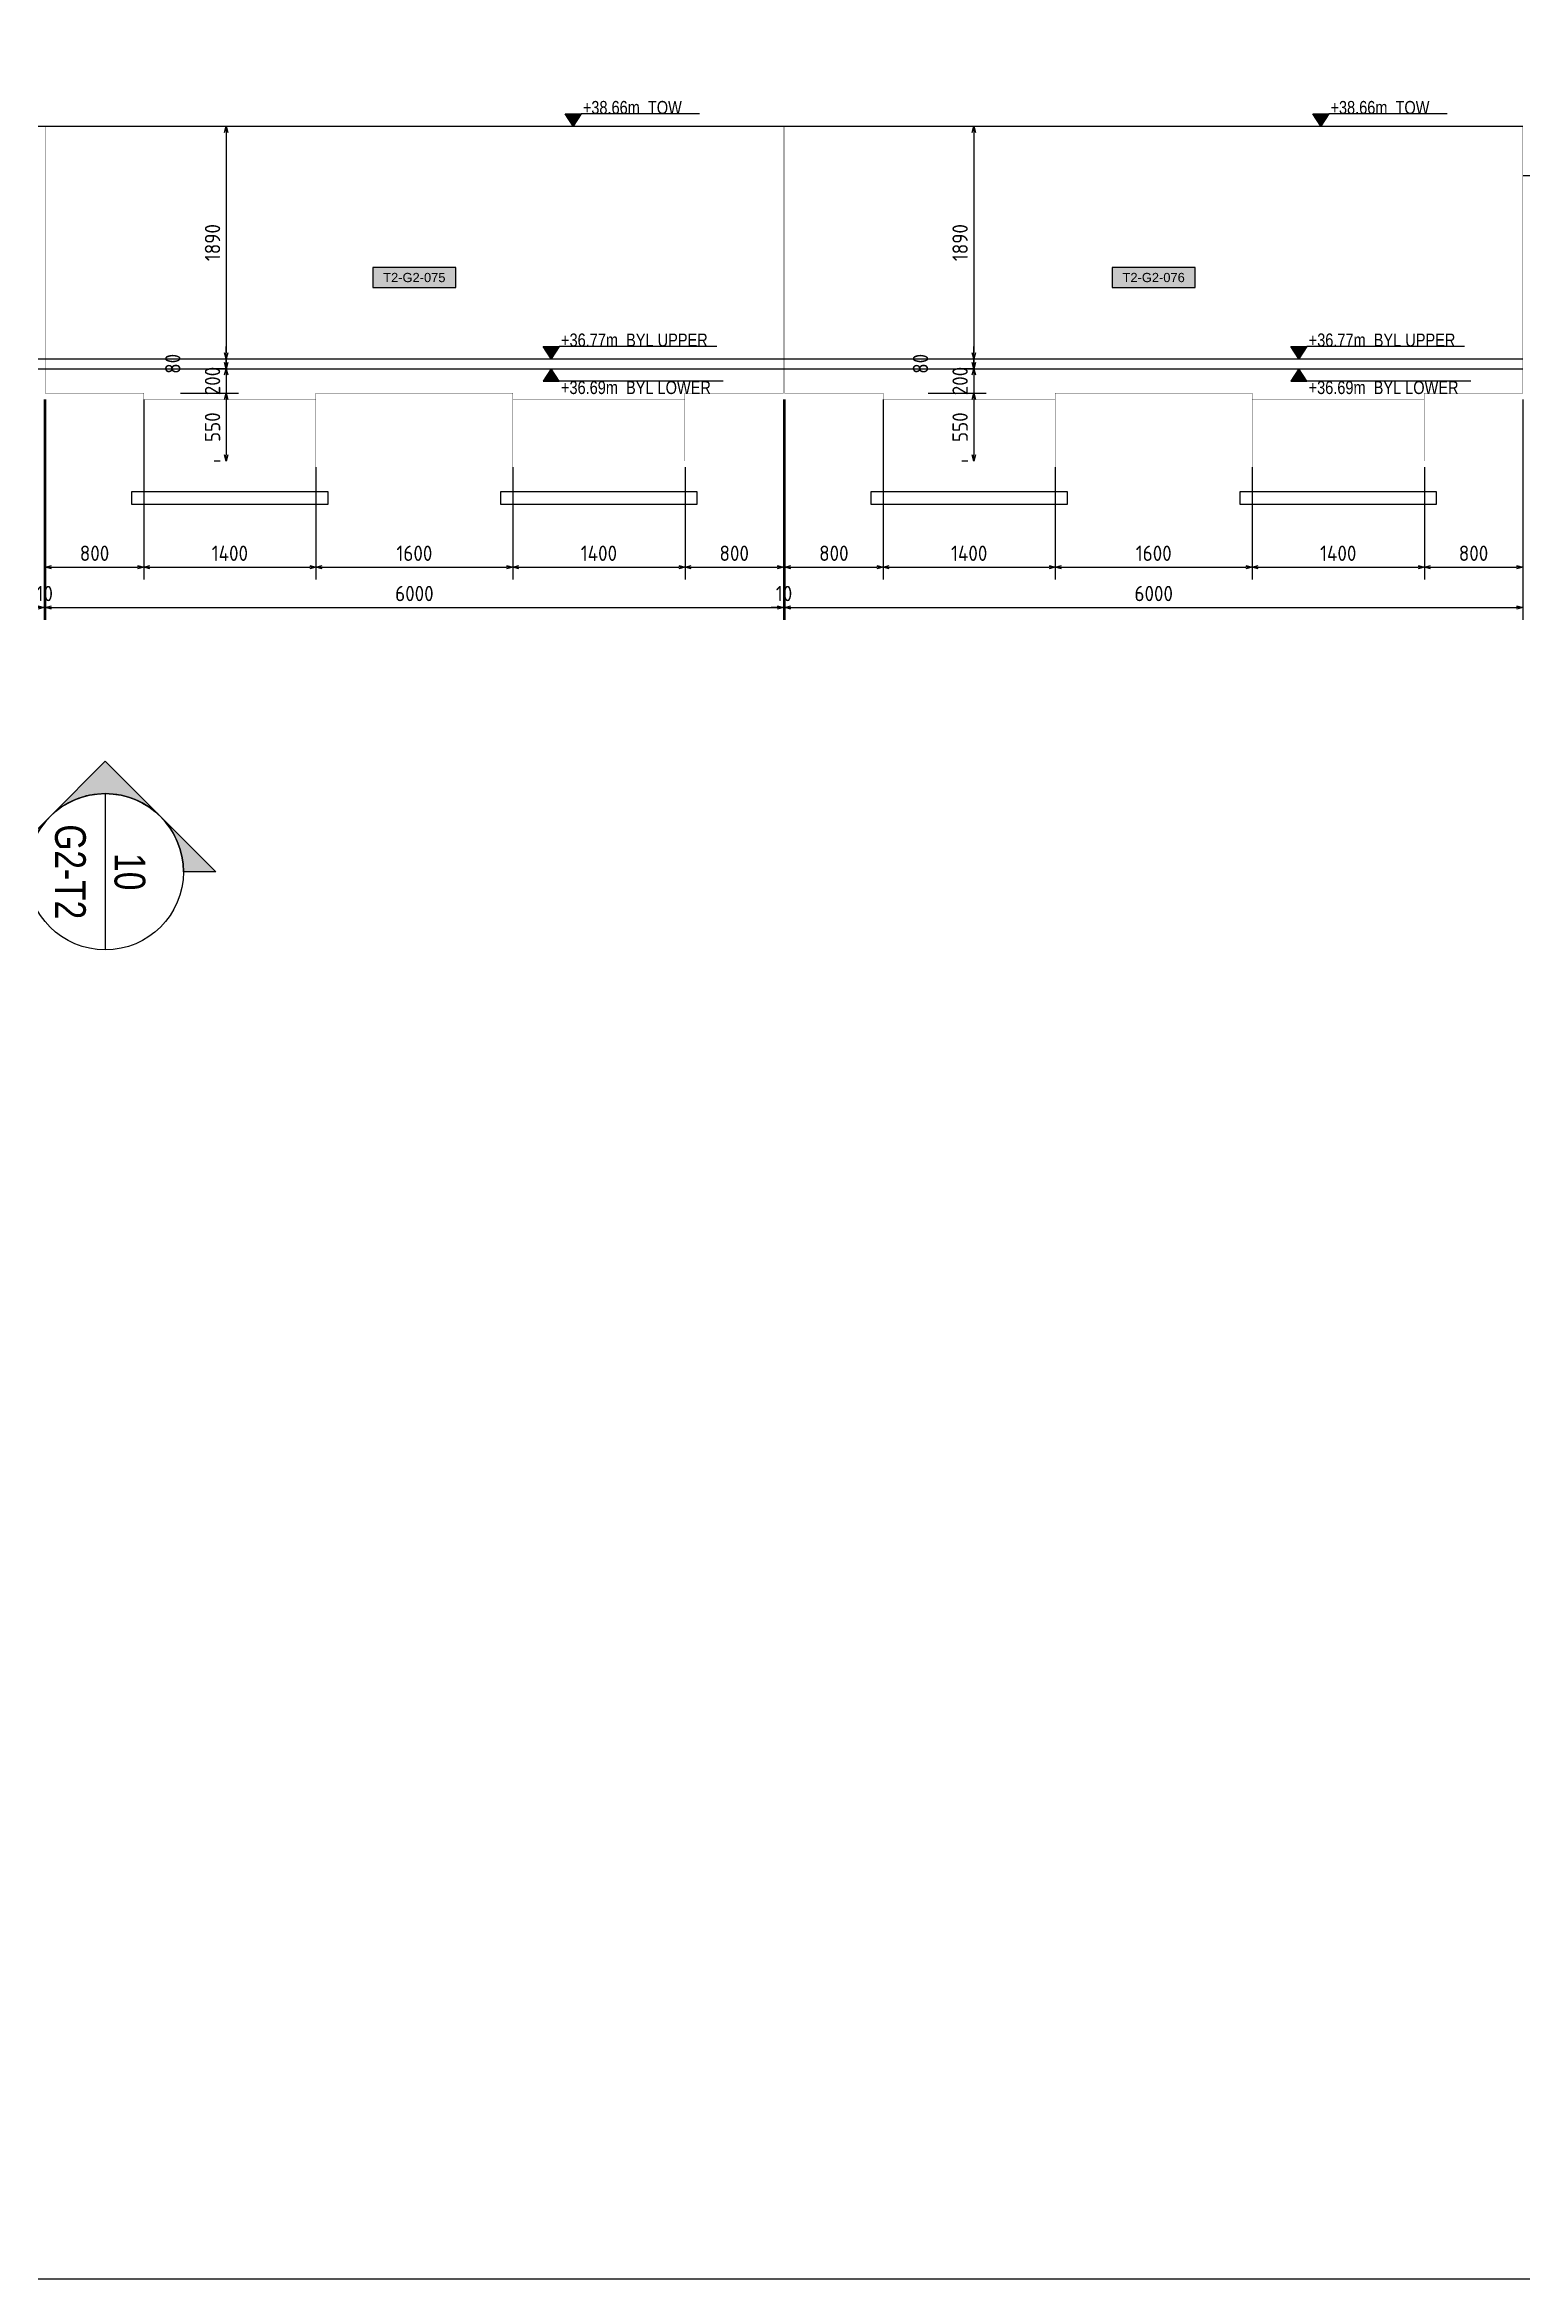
# Model space of a CAD drawing. Header units: centimetres. Extents: x -6122352 to 6876996, y -1694241 to 2592194.
# Drawn here: x 3317308 to 3329328, y 601983 to 620143 of the extents above; entities that cross this region are included whole.
import ezdxf
from ezdxf.enums import TextEntityAlignment as Align

# ---------------------------------------------------------------- set-up
doc = ezdxf.new("R2010")
doc.units = ezdxf.units.CM
doc.header["$MEASUREMENT"] = 0
doc.header["$PDMODE"] = 66
doc.header["$PDSIZE"] = 100
for name, pattern in [('CENTER', [2, 1.25, -0.25, 0.25, -0.25]), ('DASHED2', [0.375, 0.25, -0.125]), ('HIDDEN', [0.375, 0.25, -0.125])]:
    doc.linetypes.add(name, pattern=pattern)
doc.layers.get('Defpoints').update_dxf_attribs({"color": 255, "linetype": 'CENTER'})
for name, color, linetype in [('00-MI-DIM', 7, 'Continuous'), ('@MI-TYPE-01', 30, 'Continuous'), ('@MI-TYPE-02', 6, 'Continuous'), ('JML-Dimension', 1, 'Continuous'), ('PANEL-TAGS', 7, 'Continuous'), ('SECTION', 130, 'Continuous')]:
    doc.layers.add(name, color=color, linetype=linetype)
doc.styles.add('Arial Narrow', font='ARIALN.TTF', dxfattribs={"width": 0.95, "height": 500})
doc.styles.add('PANELTAG_STYLE', font='arial.ttf')
doc.styles.add('Schueco-BEMSTIL', font='isocpeur.ttf', dxfattribs={"width": 0.9})
doc.styles.add('txt-Pisa-std', font='arial.ttf', dxfattribs={"width": 0.8})
doc.dimstyles.new('MI- JWC-TXT-2.5 MM', dxfattribs={"dimscale": 1.5, "dimtxt": 2.5, "dimasz": 1, "dimexe": 2, "dimexo": 1, "dimgap": 1, "dimtad": 1, "dimdec": 0, "dimdsep": 46, "dimtxsty": 'Schueco-BEMSTIL', "dimblk": 'OPEN30', "dimcen": 0, "dimdle": 2, "dimclrd": 140, "dimclre": 8, "dimclrt": 40, "dimadec": 0, "dimazin": 2, "dimtfac": 1, "dimtdec": 0, "dimtix": 1, "dimtmove": 2, "dimatfit": 3, "dimldrblk": 'OPEN', "dimfxl": 2, "dimlwd": -1, "dimlwe": -1, "dimarcsym": 0})

# ---------------------------------------------------------------- blocks, each defined once
blk = doc.blocks.new('_Open30')
at = {"color": 0, "linetype": 'ByBlock', "lineweight": -2}
for p, q in [((-1, 0.27), (0, 0)), ((0, 0), (-1, -0.27)), ((0, 0), (-1, 0))]:
    blk.add_line(p, q, dxfattribs=at)
blk = doc.blocks.new('*D2257')
at = {"layer": '@MI-TYPE-01', "color": 8, "transparency": 16777216}
for p, q in [((3317313, 617260), (3317313, 615798)), ((3318113, 617260), (3318113, 615798))]:
    blk.add_line(p, q, dxfattribs=at)
at = {"layer": '@MI-TYPE-01', "color": 140, "transparency": 16777216}
blk.add_line((3317363, 615898), (3318063, 615898), dxfattribs=at)
at = {"layer": 'Defpoints', "color": 0, "transparency": 16777216}
for p in [(3317313, 617310), (3318113, 617310), (3318113, 615898)]:
    blk.add_point(p, dxfattribs=at)
at = {"layer": '@MI-TYPE-01', "color": 140, "transparency": 16777216, "xscale": 50, "yscale": 50, "zscale": 50, "rotation": 180}
blk.add_blockref('_Open30', (3317313, 615898), dxfattribs=at)
at = {"layer": '@MI-TYPE-01', "color": 140, "transparency": 16777216, "xscale": 50, "yscale": 50, "zscale": 50}
blk.add_blockref('_Open30', (3318113, 615898), dxfattribs=at)
at = {"layer": '@MI-TYPE-01', "color": 40, "transparency": 16777216, "insert": (3317713, 616010), "char_height": 125, "attachment_point": 5, "style": 'Schueco-BEMSTIL'}
blk.add_mtext('800', dxfattribs=at)
blk = doc.blocks.new('_Open')
at = {"color": 0, "linetype": 'ByBlock', "lineweight": -2}
for p, q in [((-1, 0), (0, 0)), ((-1, 0), (0, 0)), ((0, 0), (-1, 0))]:
    blk.add_line(p, q, dxfattribs=at)
blk = doc.blocks.new('*D2258')
at = {"layer": '@MI-TYPE-01', "color": 8, "transparency": 16777216}
for p, q in [((3318113, 617260), (3318113, 615798)), ((3319513, 616710), (3319513, 615798))]:
    blk.add_line(p, q, dxfattribs=at)
at = {"layer": '@MI-TYPE-01', "color": 140, "transparency": 16777216}
blk.add_line((3318163, 615898), (3319463, 615898), dxfattribs=at)
at = {"layer": 'Defpoints', "color": 0, "transparency": 16777216}
for p in [(3318113, 617310), (3319513, 616760), (3319513, 615898)]:
    blk.add_point(p, dxfattribs=at)
at = {"layer": '@MI-TYPE-01', "color": 140, "transparency": 16777216, "xscale": 50, "yscale": 50, "zscale": 50, "rotation": 180}
blk.add_blockref('_Open30', (3318113, 615898), dxfattribs=at)
at = {"layer": '@MI-TYPE-01', "color": 140, "transparency": 16777216, "xscale": 50, "yscale": 50, "zscale": 50}
blk.add_blockref('_Open30', (3319513, 615898), dxfattribs=at)
at = {"layer": '@MI-TYPE-01', "color": 40, "transparency": 16777216, "insert": (3318813, 616010), "char_height": 125, "attachment_point": 5, "style": 'Schueco-BEMSTIL'}
blk.add_mtext('1400', dxfattribs=at)
blk = doc.blocks.new('*D2259')
at = {"layer": '@MI-TYPE-01', "color": 8, "transparency": 16777216}
for p, q in [((3319513, 616710), (3319513, 615798)), ((3321113, 616710), (3321113, 615798))]:
    blk.add_line(p, q, dxfattribs=at)
at = {"layer": '@MI-TYPE-01', "color": 140, "transparency": 16777216}
blk.add_line((3319563, 615898), (3321063, 615898), dxfattribs=at)
at = {"layer": 'Defpoints', "color": 0, "transparency": 16777216}
for p in [(3319513, 616760), (3321113, 616760), (3321113, 615898)]:
    blk.add_point(p, dxfattribs=at)
at = {"layer": '@MI-TYPE-01', "color": 140, "transparency": 16777216, "xscale": 50, "yscale": 50, "zscale": 50, "rotation": 180}
blk.add_blockref('_Open30', (3319513, 615898), dxfattribs=at)
at = {"layer": '@MI-TYPE-01', "color": 140, "transparency": 16777216, "xscale": 50, "yscale": 50, "zscale": 50}
blk.add_blockref('_Open30', (3321113, 615898), dxfattribs=at)
at = {"layer": '@MI-TYPE-01', "color": 40, "transparency": 16777216, "insert": (3320313, 616010), "char_height": 125, "attachment_point": 5, "style": 'Schueco-BEMSTIL'}
blk.add_mtext('1600', dxfattribs=at)
blk = doc.blocks.new('*D2260')
at = {"layer": '@MI-TYPE-01', "color": 8, "transparency": 16777216}
for p, q in [((3321113, 616710), (3321113, 615798)), ((3322513, 616710), (3322513, 615798))]:
    blk.add_line(p, q, dxfattribs=at)
at = {"layer": '@MI-TYPE-01', "color": 140, "transparency": 16777216}
blk.add_line((3321163, 615898), (3322463, 615898), dxfattribs=at)
at = {"layer": 'Defpoints', "color": 0, "transparency": 16777216}
for p in [(3321113, 616760), (3322513, 616760), (3322513, 615898)]:
    blk.add_point(p, dxfattribs=at)
at = {"layer": '@MI-TYPE-01', "color": 140, "transparency": 16777216, "xscale": 50, "yscale": 50, "zscale": 50, "rotation": 180}
blk.add_blockref('_Open30', (3321113, 615898), dxfattribs=at)
at = {"layer": '@MI-TYPE-01', "color": 140, "transparency": 16777216, "xscale": 50, "yscale": 50, "zscale": 50}
blk.add_blockref('_Open30', (3322513, 615898), dxfattribs=at)
at = {"layer": '@MI-TYPE-01', "color": 40, "transparency": 16777216, "insert": (3321813, 616010), "char_height": 125, "attachment_point": 5, "style": 'Schueco-BEMSTIL'}
blk.add_mtext('1400', dxfattribs=at)
blk = doc.blocks.new('*D2261')
at = {"layer": '@MI-TYPE-01', "color": 8, "transparency": 16777216}
for p, q in [((3323313, 617260), (3323313, 615798)), ((3322513, 616710), (3322513, 615798))]:
    blk.add_line(p, q, dxfattribs=at)
at = {"layer": '@MI-TYPE-01', "color": 140, "transparency": 16777216}
blk.add_line((3322563, 615898), (3323263, 615898), dxfattribs=at)
at = {"layer": 'Defpoints', "color": 0, "transparency": 16777216}
for p in [(3323313, 617310), (3322513, 616760), (3323313, 615898)]:
    blk.add_point(p, dxfattribs=at)
at = {"layer": '@MI-TYPE-01', "color": 140, "transparency": 16777216, "xscale": 50, "yscale": 50, "zscale": 50, "rotation": 180}
blk.add_blockref('_Open30', (3322513, 615898), dxfattribs=at)
at = {"layer": '@MI-TYPE-01', "color": 140, "transparency": 16777216, "xscale": 50, "yscale": 50, "zscale": 50}
blk.add_blockref('_Open30', (3323313, 615898), dxfattribs=at)
at = {"layer": '@MI-TYPE-01', "color": 40, "transparency": 16777216, "insert": (3322913, 616010), "char_height": 125, "attachment_point": 5, "style": 'Schueco-BEMSTIL'}
blk.add_mtext('800', dxfattribs=at)
blk = doc.blocks.new('*D2262')
at = {"layer": '@MI-TYPE-01', "color": 8, "transparency": 16777216}
for p, q in [((3317313, 617260), (3317313, 615470)), ((3323313, 617260), (3323313, 615470))]:
    blk.add_line(p, q, dxfattribs=at)
at = {"layer": '@MI-TYPE-01', "color": 140, "transparency": 16777216}
blk.add_line((3317363, 615570), (3323263, 615570), dxfattribs=at)
at = {"layer": 'Defpoints', "color": 0, "transparency": 16777216}
for p in [(3317313, 617310), (3323313, 617310), (3323313, 615570)]:
    blk.add_point(p, dxfattribs=at)
at = {"layer": '@MI-TYPE-01', "color": 140, "transparency": 16777216, "xscale": 50, "yscale": 50, "zscale": 50, "rotation": 180}
blk.add_blockref('_Open30', (3317313, 615570), dxfattribs=at)
at = {"layer": '@MI-TYPE-01', "color": 140, "transparency": 16777216, "xscale": 50, "yscale": 50, "zscale": 50}
blk.add_blockref('_Open30', (3323313, 615570), dxfattribs=at)
at = {"layer": '@MI-TYPE-01', "color": 40, "transparency": 16777216, "insert": (3320313, 615683), "char_height": 125, "attachment_point": 5, "style": 'Schueco-BEMSTIL'}
blk.add_mtext('6000', dxfattribs=at)
blk = doc.blocks.new('*D2263')
at = {"layer": '@MI-TYPE-01', "color": 8, "transparency": 16777216}
for p, q in [((3323323, 617260), (3323323, 615798)), ((3324123, 617260), (3324123, 615798))]:
    blk.add_line(p, q, dxfattribs=at)
at = {"layer": '@MI-TYPE-01', "color": 140, "transparency": 16777216}
blk.add_line((3323373, 615898), (3324073, 615898), dxfattribs=at)
at = {"layer": 'Defpoints', "color": 0, "transparency": 16777216}
for p in [(3323323, 617310), (3324123, 617310), (3324123, 615898)]:
    blk.add_point(p, dxfattribs=at)
at = {"layer": '@MI-TYPE-01', "color": 140, "transparency": 16777216, "xscale": 50, "yscale": 50, "zscale": 50, "rotation": 180}
blk.add_blockref('_Open30', (3323323, 615898), dxfattribs=at)
at = {"layer": '@MI-TYPE-01', "color": 140, "transparency": 16777216, "xscale": 50, "yscale": 50, "zscale": 50}
blk.add_blockref('_Open30', (3324123, 615898), dxfattribs=at)
at = {"layer": '@MI-TYPE-01', "color": 40, "transparency": 16777216, "insert": (3323723, 616010), "char_height": 125, "attachment_point": 5, "style": 'Schueco-BEMSTIL'}
blk.add_mtext('800', dxfattribs=at)
blk = doc.blocks.new('*D2264')
at = {"layer": '@MI-TYPE-01', "color": 8, "transparency": 16777216}
for p, q in [((3324123, 617260), (3324123, 615798)), ((3325523, 616710), (3325523, 615798))]:
    blk.add_line(p, q, dxfattribs=at)
at = {"layer": '@MI-TYPE-01', "color": 140, "transparency": 16777216}
blk.add_line((3324173, 615898), (3325473, 615898), dxfattribs=at)
at = {"layer": 'Defpoints', "color": 0, "transparency": 16777216}
for p in [(3324123, 617310), (3325523, 616760), (3325523, 615898)]:
    blk.add_point(p, dxfattribs=at)
at = {"layer": '@MI-TYPE-01', "color": 140, "transparency": 16777216, "xscale": 50, "yscale": 50, "zscale": 50, "rotation": 180}
blk.add_blockref('_Open30', (3324123, 615898), dxfattribs=at)
at = {"layer": '@MI-TYPE-01', "color": 140, "transparency": 16777216, "xscale": 50, "yscale": 50, "zscale": 50}
blk.add_blockref('_Open30', (3325523, 615898), dxfattribs=at)
at = {"layer": '@MI-TYPE-01', "color": 40, "transparency": 16777216, "insert": (3324823, 616010), "char_height": 125, "attachment_point": 5, "style": 'Schueco-BEMSTIL'}
blk.add_mtext('1400', dxfattribs=at)
blk = doc.blocks.new('*D2265')
at = {"layer": '@MI-TYPE-01', "color": 8, "transparency": 16777216}
for p, q in [((3325523, 616710), (3325523, 615798)), ((3327123, 616710), (3327123, 615798))]:
    blk.add_line(p, q, dxfattribs=at)
at = {"layer": '@MI-TYPE-01', "color": 140, "transparency": 16777216}
blk.add_line((3325573, 615898), (3327073, 615898), dxfattribs=at)
at = {"layer": 'Defpoints', "color": 0, "transparency": 16777216}
for p in [(3325523, 616760), (3327123, 616760), (3327123, 615898)]:
    blk.add_point(p, dxfattribs=at)
at = {"layer": '@MI-TYPE-01', "color": 140, "transparency": 16777216, "xscale": 50, "yscale": 50, "zscale": 50, "rotation": 180}
blk.add_blockref('_Open30', (3325523, 615898), dxfattribs=at)
at = {"layer": '@MI-TYPE-01', "color": 140, "transparency": 16777216, "xscale": 50, "yscale": 50, "zscale": 50}
blk.add_blockref('_Open30', (3327123, 615898), dxfattribs=at)
at = {"layer": '@MI-TYPE-01', "color": 40, "transparency": 16777216, "insert": (3326323, 616010), "char_height": 125, "attachment_point": 5, "style": 'Schueco-BEMSTIL'}
blk.add_mtext('1600', dxfattribs=at)
blk = doc.blocks.new('*D2266')
at = {"layer": '@MI-TYPE-01', "color": 8, "transparency": 16777216}
for p, q in [((3327123, 616710), (3327123, 615798)), ((3328523, 616710), (3328523, 615798))]:
    blk.add_line(p, q, dxfattribs=at)
at = {"layer": '@MI-TYPE-01', "color": 140, "transparency": 16777216}
blk.add_line((3327173, 615898), (3328473, 615898), dxfattribs=at)
at = {"layer": 'Defpoints', "color": 0, "transparency": 16777216}
for p in [(3327123, 616760), (3328523, 616760), (3328523, 615898)]:
    blk.add_point(p, dxfattribs=at)
at = {"layer": '@MI-TYPE-01', "color": 140, "transparency": 16777216, "xscale": 50, "yscale": 50, "zscale": 50, "rotation": 180}
blk.add_blockref('_Open30', (3327123, 615898), dxfattribs=at)
at = {"layer": '@MI-TYPE-01', "color": 140, "transparency": 16777216, "xscale": 50, "yscale": 50, "zscale": 50}
blk.add_blockref('_Open30', (3328523, 615898), dxfattribs=at)
at = {"layer": '@MI-TYPE-01', "color": 40, "transparency": 16777216, "insert": (3327823, 616010), "char_height": 125, "attachment_point": 5, "style": 'Schueco-BEMSTIL'}
blk.add_mtext('1400', dxfattribs=at)
blk = doc.blocks.new('*D2267')
at = {"layer": '@MI-TYPE-01', "color": 8, "transparency": 16777216}
for p, q in [((3329323, 617260), (3329323, 615798)), ((3328523, 616710), (3328523, 615798))]:
    blk.add_line(p, q, dxfattribs=at)
at = {"layer": '@MI-TYPE-01', "color": 140, "transparency": 16777216}
blk.add_line((3328573, 615898), (3329273, 615898), dxfattribs=at)
at = {"layer": 'Defpoints', "color": 0, "transparency": 16777216}
for p in [(3329323, 617310), (3328523, 616760), (3329323, 615898)]:
    blk.add_point(p, dxfattribs=at)
at = {"layer": '@MI-TYPE-01', "color": 140, "transparency": 16777216, "xscale": 50, "yscale": 50, "zscale": 50, "rotation": 180}
blk.add_blockref('_Open30', (3328523, 615898), dxfattribs=at)
at = {"layer": '@MI-TYPE-01', "color": 140, "transparency": 16777216, "xscale": 50, "yscale": 50, "zscale": 50}
blk.add_blockref('_Open30', (3329323, 615898), dxfattribs=at)
at = {"layer": '@MI-TYPE-01', "color": 40, "transparency": 16777216, "insert": (3328923, 616010), "char_height": 125, "attachment_point": 5, "style": 'Schueco-BEMSTIL'}
blk.add_mtext('800', dxfattribs=at)
blk = doc.blocks.new('*D2268')
at = {"layer": '@MI-TYPE-01', "color": 8, "transparency": 16777216}
for p, q in [((3323323, 617260), (3323323, 615470)), ((3329323, 617260), (3329323, 615470))]:
    blk.add_line(p, q, dxfattribs=at)
at = {"layer": '@MI-TYPE-01', "color": 140, "transparency": 16777216}
blk.add_line((3323373, 615570), (3329273, 615570), dxfattribs=at)
at = {"layer": 'Defpoints', "color": 0, "transparency": 16777216}
for p in [(3323323, 617310), (3329323, 617310), (3329323, 615570)]:
    blk.add_point(p, dxfattribs=at)
at = {"layer": '@MI-TYPE-01', "color": 140, "transparency": 16777216, "xscale": 50, "yscale": 50, "zscale": 50, "rotation": 180}
blk.add_blockref('_Open30', (3323323, 615570), dxfattribs=at)
at = {"layer": '@MI-TYPE-01', "color": 140, "transparency": 16777216, "xscale": 50, "yscale": 50, "zscale": 50}
blk.add_blockref('_Open30', (3329323, 615570), dxfattribs=at)
at = {"layer": '@MI-TYPE-01', "color": 40, "transparency": 16777216, "insert": (3326323, 615683), "char_height": 125, "attachment_point": 5, "style": 'Schueco-BEMSTIL'}
blk.add_mtext('6000', dxfattribs=at)
blk = doc.blocks.new('*D2270')
at = {"layer": '@MI-TYPE-01', "color": 8, "transparency": 16777216}
for p, q in [((3317303, 617260), (3317303, 615470)), ((3317313, 617260), (3317313, 615470))]:
    blk.add_line(p, q, dxfattribs=at)
at = {"layer": '@MI-TYPE-01', "color": 140, "transparency": 16777216}
for p, q in [((3317253, 615570), (3317203, 615570)), ((3317303, 615570), (3317313, 615570)), ((3317363, 615570), (3317413, 615570))]:
    blk.add_line(p, q, dxfattribs=at)
at = {"layer": 'Defpoints', "color": 0, "transparency": 16777216}
for p in [(3317303, 617310), (3317313, 617310), (3317313, 615570)]:
    blk.add_point(p, dxfattribs=at)
at = {"layer": '@MI-TYPE-01', "color": 140, "transparency": 16777216, "xscale": 50, "yscale": 50, "zscale": 50}
blk.add_blockref('_Open30', (3317303, 615570), dxfattribs=at)
at = {"layer": '@MI-TYPE-01', "color": 140, "transparency": 16777216, "xscale": 50, "yscale": 50, "zscale": 50, "rotation": 180}
blk.add_blockref('_Open30', (3317313, 615570), dxfattribs=at)
at = {"layer": '@MI-TYPE-01', "color": 40, "transparency": 16777216, "insert": (3317308, 615683), "char_height": 125, "attachment_point": 5, "style": 'Schueco-BEMSTIL'}
blk.add_mtext('10', dxfattribs=at)
blk = doc.blocks.new('*D2271')
at = {"layer": '@MI-TYPE-01', "color": 8, "transparency": 16777216}
for p, q in [((3323313, 617260), (3323313, 615470)), ((3323323, 617260), (3323323, 615470))]:
    blk.add_line(p, q, dxfattribs=at)
at = {"layer": '@MI-TYPE-01', "color": 140, "transparency": 16777216}
for p, q in [((3323263, 615570), (3323213, 615570)), ((3323313, 615570), (3323323, 615570)), ((3323373, 615570), (3323423, 615570))]:
    blk.add_line(p, q, dxfattribs=at)
at = {"layer": 'Defpoints', "color": 0, "transparency": 16777216}
for p in [(3323313, 617310), (3323323, 617310), (3323323, 615570)]:
    blk.add_point(p, dxfattribs=at)
at = {"layer": '@MI-TYPE-01', "color": 140, "transparency": 16777216, "xscale": 50, "yscale": 50, "zscale": 50}
blk.add_blockref('_Open30', (3323313, 615570), dxfattribs=at)
at = {"layer": '@MI-TYPE-01', "color": 140, "transparency": 16777216, "xscale": 50, "yscale": 50, "zscale": 50, "rotation": 180}
blk.add_blockref('_Open30', (3323323, 615570), dxfattribs=at)
at = {"layer": '@MI-TYPE-01', "color": 40, "transparency": 16777216, "insert": (3323318, 615683), "char_height": 125, "attachment_point": 5, "style": 'Schueco-BEMSTIL'}
blk.add_mtext('10', dxfattribs=at)
blk = doc.blocks.new('T2-ELE FT')
at = {"color": 12, "linetype": 'HIDDEN', "ltscale": 5, "const_width": 2}
blk.add_lwpolyline([(30306558, 1676366), (30306558, 1676866), (30307958, 1676866), (30307958, 1676366)], dxfattribs=at)
at = {"color": 12, "ltscale": 20, "const_width": 2}
blk.add_lwpolyline([(30306558, 1676366), (30307958, 1676366), (30307958, 1676116), (30306558, 1676116)], close=True, dxfattribs=at)
at = {"color": 8, "ltscale": 20}
blk.add_lwpolyline([(30306458, 1676116), (30308058, 1676116), (30308058, 1676016), (30306458, 1676016)], close=True, dxfattribs=at)
blk = doc.blocks.new('*U1142')
at = {"layer": 'JML-Dimension'}
h = blk.add_hatch(color=10, dxfattribs=at)
h.dxf.hatch_style = 1
h.paths.add_polyline_path([(0, 0), (-1.54, 2.37), (1.54, 2.37)])
blk.add_line((24.31, 2.37), (1.54, 2.37), dxfattribs=at)
blk.add_lwpolyline([(0, 0), (-1.54, 2.37), (1.54, 2.37), (0, 0)], dxfattribs=at)
at = {"color": 5, "style": 'txt-Pisa-std', "width": 0.8}
blk.add_attdef('+0.0', text='', height=2.5, dxfattribs=at).set_placement((1.87, 2.37), align=Align.BOTTOM_LEFT)
blk = doc.blocks.new('*U1445')
at = {"layer": 'JML-Dimension'}
h = blk.add_hatch(color=10, dxfattribs=at)
h.dxf.hatch_style = 1
h.paths.add_polyline_path([(0, 0), (-1.54, 2.37), (1.54, 2.37)])
blk.add_line((31.81, 2.37), (1.54, 2.37), dxfattribs=at)
blk.add_lwpolyline([(0, 0), (-1.54, 2.37), (1.54, 2.37), (0, 0)], dxfattribs=at)
at = {"color": 5, "style": 'txt-Pisa-std', "width": 0.8}
blk.add_attdef('+0.0', text='', height=2.5, dxfattribs=at).set_placement((1.87, 2.37), align=Align.BOTTOM_LEFT)
blk = doc.blocks.new('*U1446')
at = {"layer": 'JML-Dimension'}
h = blk.add_hatch(color=10, dxfattribs=at)
h.dxf.hatch_style = 1
h.paths.add_polyline_path([(0, 0), (-1.54, 2.37), (1.54, 2.37)])
blk.add_line((33.03, 2.37), (1.54, 2.37), dxfattribs=at)
blk.add_lwpolyline([(0, 0), (-1.54, 2.37), (1.54, 2.37), (0, 0)], dxfattribs=at)
at = {"color": 5, "style": 'txt-Pisa-std', "width": 0.8}
blk.add_attdef('+0.0', text='', height=2.5, dxfattribs=at).set_placement((1.87, 2.37), align=Align.BOTTOM_LEFT)
blk = doc.blocks.new('*D3427')
at = {"layer": '@MI-TYPE-01', "color": 8, "transparency": 16777216}
for p, q in [((3318773, 619480), (3318884, 619480)), ((3318773, 617590), (3318884, 617590))]:
    blk.add_line(p, q, dxfattribs=at)
at = {"layer": '@MI-TYPE-01', "color": 140, "transparency": 16777216}
blk.add_line((3318784, 619430), (3318784, 617640), dxfattribs=at)
at = {"layer": 'Defpoints', "color": 0, "transparency": 16777216}
for p in [(3318723, 619480), (3318723, 617590), (3318784, 617590)]:
    blk.add_point(p, dxfattribs=at)
at = {"layer": '@MI-TYPE-01', "color": 140, "transparency": 16777216, "xscale": 50, "yscale": 50, "zscale": 50}
for p, rotation in [((3318784, 619480), 90), ((3318784, 617590), 270)]:
    blk.add_blockref('_Open30', p, dxfattribs=dict(at, rotation=rotation))
at = {"layer": '@MI-TYPE-01', "color": 40, "transparency": 16777216, "insert": (3318672, 618535), "char_height": 125, "attachment_point": 5, "rotation": 90, "style": 'Schueco-BEMSTIL'}
blk.add_mtext('1890', dxfattribs=at)
blk = doc.blocks.new('*D3428')
at = {"layer": '@MI-TYPE-01', "color": 140, "transparency": 16777216}
for p, q in [((3318784, 617640), (3318784, 617690)), ((3318784, 617590), (3318784, 617510)), ((3318784, 617460), (3318784, 617410))]:
    blk.add_line(p, q, dxfattribs=at)
at = {"layer": '@MI-TYPE-01', "color": 8, "transparency": 16777216}
for p, q in [((3318792, 617510), (3318684, 617510)), ((3318773, 617590), (3318884, 617590))]:
    blk.add_line(p, q, dxfattribs=at)
at = {"layer": 'Defpoints', "color": 0, "transparency": 16777216}
for p in [(3318723, 617590), (3318784, 617510), (3318842, 617510)]:
    blk.add_point(p, dxfattribs=at)
at = {"layer": '@MI-TYPE-01', "color": 140, "transparency": 16777216, "xscale": 50, "yscale": 50, "zscale": 50}
for p, rotation in [((3318784, 617590), 270), ((3318784, 617510), 90)]:
    blk.add_blockref('_Open30', p, dxfattribs=dict(at, rotation=rotation))
at = {"layer": '@MI-TYPE-01', "color": 40, "transparency": 16777216, "insert": (3318349, 617550), "char_height": 125, "attachment_point": 5, "rotation": 90, "style": 'Schueco-BEMSTIL'}
blk.add_mtext('80', dxfattribs=at)
blk = doc.blocks.new('*D3425')
at = {"layer": '@MI-TYPE-01', "color": 8, "transparency": 16777216}
for p, q in [((3318792, 617510), (3318684, 617510)), ((3318412, 617310), (3318884, 617310))]:
    blk.add_line(p, q, dxfattribs=at)
at = {"layer": '@MI-TYPE-01', "color": 140, "transparency": 16777216}
for p, q in [((3318784, 617560), (3318784, 617610)), ((3318784, 617510), (3318784, 617310)), ((3318784, 617260), (3318784, 617210))]:
    blk.add_line(p, q, dxfattribs=at)
at = {"layer": 'Defpoints', "color": 0, "transparency": 16777216}
for p in [(3318842, 617510), (3318362, 617310), (3318784, 617310)]:
    blk.add_point(p, dxfattribs=at)
at = {"layer": '@MI-TYPE-01', "color": 140, "transparency": 16777216, "xscale": 50, "yscale": 50, "zscale": 50}
for p, rotation in [((3318784, 617510), 270), ((3318784, 617310), 90)]:
    blk.add_blockref('_Open30', p, dxfattribs=dict(at, rotation=rotation))
at = {"layer": '@MI-TYPE-01', "color": 40, "transparency": 16777216, "insert": (3318672, 617410), "char_height": 125, "attachment_point": 5, "rotation": 90, "style": 'Schueco-BEMSTIL'}
blk.add_mtext('200', dxfattribs=at)
blk = doc.blocks.new('*D3426')
at = {"layer": '@MI-TYPE-01', "color": 8, "transparency": 16777216}
for p, q in [((3318412, 617310), (3318884, 617310)), ((3318734, 616760), (3318684, 616760))]:
    blk.add_line(p, q, dxfattribs=at)
at = {"layer": '@MI-TYPE-01', "color": 140, "transparency": 16777216}
blk.add_line((3318784, 617260), (3318784, 616810), dxfattribs=at)
at = {"layer": 'Defpoints', "color": 0, "transparency": 16777216}
for p in [(3318362, 617310), (3318784, 616760), (3318784, 616760)]:
    blk.add_point(p, dxfattribs=at)
at = {"layer": '@MI-TYPE-01', "color": 140, "transparency": 16777216, "xscale": 50, "yscale": 50, "zscale": 50}
for p, rotation in [((3318784, 617310), 90), ((3318784, 616760), 270)]:
    blk.add_blockref('_Open30', p, dxfattribs=dict(at, rotation=rotation))
at = {"layer": '@MI-TYPE-01', "color": 40, "transparency": 16777216, "insert": (3318672, 617035), "char_height": 125, "attachment_point": 5, "rotation": 90, "style": 'Schueco-BEMSTIL'}
blk.add_mtext('550', dxfattribs=at)
blk = doc.blocks.new('*D3431')
at = {"layer": '@MI-TYPE-01', "color": 8, "transparency": 16777216}
for p, q in [((3324851, 619480), (3324962, 619480)), ((3324851, 617590), (3324962, 617590))]:
    blk.add_line(p, q, dxfattribs=at)
at = {"layer": '@MI-TYPE-01', "color": 140, "transparency": 16777216}
blk.add_line((3324862, 619430), (3324862, 617640), dxfattribs=at)
at = {"layer": 'Defpoints', "color": 0, "transparency": 16777216}
for p in [(3324801, 619480), (3324801, 617590), (3324862, 617590)]:
    blk.add_point(p, dxfattribs=at)
at = {"layer": '@MI-TYPE-01', "color": 140, "transparency": 16777216, "xscale": 50, "yscale": 50, "zscale": 50}
for p, rotation in [((3324862, 619480), 90), ((3324862, 617590), 270)]:
    blk.add_blockref('_Open30', p, dxfattribs=dict(at, rotation=rotation))
at = {"layer": '@MI-TYPE-01', "color": 40, "transparency": 16777216, "insert": (3324749, 618535), "char_height": 125, "attachment_point": 5, "rotation": 90, "style": 'Schueco-BEMSTIL'}
blk.add_mtext('1890', dxfattribs=at)
blk = doc.blocks.new('*D3432')
at = {"layer": '@MI-TYPE-01', "color": 140, "transparency": 16777216}
for p, q in [((3324862, 617640), (3324862, 617690)), ((3324862, 617590), (3324862, 617510)), ((3324862, 617460), (3324862, 617410))]:
    blk.add_line(p, q, dxfattribs=at)
at = {"layer": '@MI-TYPE-01', "color": 8, "transparency": 16777216}
for p, q in [((3324870, 617510), (3324762, 617510)), ((3324851, 617590), (3324962, 617590))]:
    blk.add_line(p, q, dxfattribs=at)
at = {"layer": 'Defpoints', "color": 0, "transparency": 16777216}
for p in [(3324801, 617590), (3324862, 617510), (3324920, 617510)]:
    blk.add_point(p, dxfattribs=at)
at = {"layer": '@MI-TYPE-01', "color": 140, "transparency": 16777216, "xscale": 50, "yscale": 50, "zscale": 50}
for p, rotation in [((3324862, 617590), 270), ((3324862, 617510), 90)]:
    blk.add_blockref('_Open30', p, dxfattribs=dict(at, rotation=rotation))
at = {"layer": '@MI-TYPE-01', "color": 40, "transparency": 16777216, "insert": (3324427, 617550), "char_height": 125, "attachment_point": 5, "rotation": 90, "style": 'Schueco-BEMSTIL'}
blk.add_mtext('80', dxfattribs=at)
blk = doc.blocks.new('*D3429')
at = {"layer": '@MI-TYPE-01', "color": 8, "transparency": 16777216}
for p, q in [((3324870, 617510), (3324762, 617510)), ((3324490, 617310), (3324962, 617310))]:
    blk.add_line(p, q, dxfattribs=at)
at = {"layer": '@MI-TYPE-01', "color": 140, "transparency": 16777216}
for p, q in [((3324862, 617560), (3324862, 617610)), ((3324862, 617510), (3324862, 617310)), ((3324862, 617260), (3324862, 617210))]:
    blk.add_line(p, q, dxfattribs=at)
at = {"layer": 'Defpoints', "color": 0, "transparency": 16777216}
for p in [(3324920, 617510), (3324440, 617310), (3324862, 617310)]:
    blk.add_point(p, dxfattribs=at)
at = {"layer": '@MI-TYPE-01', "color": 140, "transparency": 16777216, "xscale": 50, "yscale": 50, "zscale": 50}
for p, rotation in [((3324862, 617510), 270), ((3324862, 617310), 90)]:
    blk.add_blockref('_Open30', p, dxfattribs=dict(at, rotation=rotation))
at = {"layer": '@MI-TYPE-01', "color": 40, "transparency": 16777216, "insert": (3324749, 617410), "char_height": 125, "attachment_point": 5, "rotation": 90, "style": 'Schueco-BEMSTIL'}
blk.add_mtext('200', dxfattribs=at)
blk = doc.blocks.new('*D3430')
at = {"layer": '@MI-TYPE-01', "color": 8, "transparency": 16777216}
for p, q in [((3324490, 617310), (3324962, 617310)), ((3324812, 616760), (3324762, 616760))]:
    blk.add_line(p, q, dxfattribs=at)
at = {"layer": '@MI-TYPE-01', "color": 140, "transparency": 16777216}
blk.add_line((3324862, 617260), (3324862, 616810), dxfattribs=at)
at = {"layer": 'Defpoints', "color": 0, "transparency": 16777216}
for p in [(3324440, 617310), (3324862, 616760), (3324862, 616760)]:
    blk.add_point(p, dxfattribs=at)
at = {"layer": '@MI-TYPE-01', "color": 140, "transparency": 16777216, "xscale": 50, "yscale": 50, "zscale": 50}
for p, rotation in [((3324862, 617310), 90), ((3324862, 616760), 270)]:
    blk.add_blockref('_Open30', p, dxfattribs=dict(at, rotation=rotation))
at = {"layer": '@MI-TYPE-01', "color": 40, "transparency": 16777216, "insert": (3324749, 617035), "char_height": 125, "attachment_point": 5, "rotation": 90, "style": 'Schueco-BEMSTIL'}
blk.add_mtext('550', dxfattribs=at)
blk = doc.blocks.new('PANELTAG')
at = {"layer": 'PANEL-TAGS', "color": 1}
blk.add_lwpolyline([(-13.5, -3.3), (13.5, -3.3), (13.5, 3.3), (-13.5, 3.3)], close=True, dxfattribs=at)
at = {"layer": 'PANEL-TAGS', "color": 40, "true_color": 0xffd700}
blk.add_solid([(-13.5, -3.3), (13.5, -3.3), (-13.5, 3.3), (13.5, 3.3)], dxfattribs=at)
at = {"layer": 'PANEL-TAGS', "color": 5, "style": 'PANELTAG_STYLE'}
blk.add_attdef('TAGNO', text='', height=3, dxfattribs=at).set_placement((0, 0), align=Align.CENTER)
blk = doc.blocks.new('*U1430')
h = blk.add_hatch(color=94)
edge = h.paths.add_edge_path()
edge.add_line((0, -6.35), (0, -8.98))
edge.add_line((0, -8.98), (-8.98, 0))
edge.add_line((-8.98, 0), (0, 8.98))
edge.add_line((0, 8.98), (0, 6.35))
edge.add_arc((0, 0), 6.35, 90, 270)
at = {"color": 94}
blk.add_line((-6.35, 0), (6.35, 0), dxfattribs=at)
for points in [[(0, -6.35), (0, -8.98), (-8.98, 0), (0, 8.98), (0, 6.35, 1)], [(-4.49, 4.49, 0.414214), (-4.49, -4.49), (-8.98, 0), (-4.49, 4.49)]]:
    blk.add_lwpolyline(points, format="xyb", close=True)
blk.add_circle((0, 0), 6.35, dxfattribs=at)
at = {"style": 'Arial Narrow', "width": 0.95, "flags": 8}
blk.add_attdef('VIEWNUMBER', text='', height=2.5, dxfattribs=at).set_placement((0, 0), align=Align.BOTTOM_CENTER)
blk.add_attdef('SHEETNUMBER', text='', height=2.5, dxfattribs=at).set_placement((0, -1.59), align=Align.TOP_CENTER)

msp = doc.modelspace()

# ---------------------------------------------------------------- linework, layer by layer
msp.add_lwpolyline([(3278170.28592, 746509.13557), (3382558.05256, 746509.13557), (3382558.05256, 601982.50071), (3278170.28592, 601982.50071)], close=True)
at = {"layer": '@MI-TYPE-01', "const_width": 2.5}
for points in [[(3317312.54485, 619480.16819), (3323312.54485, 619480.16819), (3323312.54485, 617310.16823), (3322512.54485, 617310.16823), (3322512.54485, 616760.16823), (3321112.54485, 616760.16823), (3321112.54485, 617310.16823), (3319512.54485, 617310.16823), (3319512.54485, 616760.16823), (3318112.54485, 616760.16823), (3318112.54485, 617310.16823), (3317312.54485, 617310.16823)], [(3323322.54485, 619480.16819), (3329322.54485, 619480.16819), (3329322.54485, 617310.16823), (3328522.54485, 617310.16823), (3328522.54485, 616760.16823), (3327122.54485, 616760.16823), (3327122.54485, 617310.16823), (3325522.54485, 617310.16823), (3325522.54485, 616760.16823), (3324122.54485, 616760.16823), (3324122.54485, 617310.16823), (3323322.54485, 617310.16823)]]:
    msp.add_lwpolyline(points, close=True, dxfattribs=at)
at = {"layer": '@MI-TYPE-02', "color": 160, "linetype": 'DASHED2', "ltscale": 5}
for points in [[(3305197.69486, 619480.16819), (3329322.54485, 619480.16819)], [(3329322.54485, 619080.16819), (3353159.08873, 619080.16819)], [(3305222.8889, 617590.16823), (3329322.54485, 617590.16823)], [(3305222.8889, 617510.16823), (3329322.54485, 617510.16823)]]:
    msp.add_lwpolyline(points, dxfattribs=at)

# ---------------------------------------------------------------- block references
at = {"color": 2, "xscale": -1}
for p in [(33626070.70641, -1059605.70553), (33629070.70641, -1059605.70553), (33632080.70641, -1059605.70553), (33635080.70641, -1059605.70553)]:
    msp.add_blockref('T2-ELE FT', p, dxfattribs=at)
at = {"layer": '00-MI-DIM'}
ref = msp.add_blockref('*U1430', (3317800.40834, 613421.65031), dxfattribs=dict(at, xscale=100, yscale=100, zscale=100, rotation=269.9897341781636))
ref.add_attrib('VIEWNUMBER', '10', dxfattribs={"layer": '0', "height": 250, "rotation": 269.989734172, "style": 'Arial Narrow', "width": 0.95}).set_placement((3317800.40834, 613421.65031), align=Align.BOTTOM_CENTER)
ref.add_attrib('SHEETNUMBER', 'G2-T2', dxfattribs={"layer": '0', "height": 250, "rotation": 269.989734172, "style": 'Arial Narrow', "width": 0.95}).set_placement((3317641.65834, 613421.67875), align=Align.TOP_CENTER)
at = {"layer": 'PANEL-TAGS'}
ref = msp.add_blockref('PANELTAG', (3320312.54485, 618251.32206), dxfattribs=dict(at, xscale=25, yscale=25, zscale=25))
ref.add_attrib('TAGNO', 'T2-G2-075', dxfattribs={"color": 5, "height": 75, "style": 'PANELTAG_STYLE'}).set_placement((3320312.54485, 618251.32206), align=Align.MIDDLE_CENTER)
ref = msp.add_blockref('PANELTAG', (3326322.54485, 618251.32206), dxfattribs=dict(at, xscale=25, yscale=25, zscale=25))
ref.add_attrib('TAGNO', 'T2-G2-076', dxfattribs={"color": 5, "height": 75, "style": 'PANELTAG_STYLE'}).set_placement((3326322.54485, 618251.32206), align=Align.MIDDLE_CENTER)
at = {"layer": 'SECTION', "color": 6}
ref = msp.add_blockref('*U1142', (3321603.13953, 619480.16819), dxfattribs=dict(at, xscale=42.30147098076819, yscale=42.30147098076819, zscale=42.30147098076819))
ref.add_attrib('+0.0', '+38.66m  TOW', (3321682.26818, 619580.42525), dxfattribs={"layer": 'JML-Dimension', "color": 5, "height": 105.7536775, "style": 'txt-Pisa-std', "width": 0.8})
ref = msp.add_blockref('*U1142', (3327680.81049, 619480.16819), dxfattribs=dict(at, xscale=42.30147098076819, yscale=42.30147098076819, zscale=42.30147098076819))
ref.add_attrib('+0.0', '+38.66m  TOW', (3327759.93914, 619580.42525), dxfattribs={"layer": 'JML-Dimension', "color": 5, "height": 105.7536775, "style": 'txt-Pisa-std', "width": 0.8})
ref = msp.add_blockref('*U1445', (3321426.04446, 617590.16823), dxfattribs=dict(at, xscale=42.30147098076819, yscale=42.30147098076819, zscale=42.30147098076819))
ref.add_attrib('+0.0', '+36.77m  BYL UPPER', (3321505.1731, 617690.4253), dxfattribs={"layer": 'JML-Dimension', "color": 5, "height": 105.7536775, "style": 'txt-Pisa-std', "width": 0.8})
ref = msp.add_blockref('*U1445', (3327503.71542, 617590.16823), dxfattribs=dict(at, xscale=42.30147098076819, yscale=42.30147098076819, zscale=42.30147098076819))
ref.add_attrib('+0.0', '+36.77m  BYL UPPER', (3327582.84407, 617690.4253), dxfattribs={"layer": 'JML-Dimension', "color": 5, "height": 105.7536775, "style": 'txt-Pisa-std', "width": 0.8})
ref = msp.add_blockref('*U1446', (3321425.50445, 617510.16823), dxfattribs=dict(at, xscale=-42.30147098076819, yscale=42.30147098076819, zscale=42.30147098076819, rotation=180))
ref.add_attrib('+0.0', '+36.69m  BYL LOWER', (3321504.6331, 617304.15749), dxfattribs={"layer": 'JML-Dimension', "color": 5, "height": 105.7536775, "style": 'txt-Pisa-std', "width": 0.8})
ref = msp.add_blockref('*U1446', (3327503.17542, 617510.16823), dxfattribs=dict(at, xscale=-42.30147098076819, yscale=42.30147098076819, zscale=42.30147098076819, rotation=180))
ref.add_attrib('+0.0', '+36.69m  BYL LOWER', (3327582.30407, 617304.15749), dxfattribs={"layer": 'JML-Dimension', "color": 5, "height": 105.7536775, "style": 'txt-Pisa-std', "width": 0.8})

# ---------------------------------------------------------------- dimensions: what is measured, and where the dimension line sits
at = {"layer": '@MI-TYPE-01'}
for base, p1, p2, picture, middle in [((3318784.19575, 617590.16823), (3318722.98966, 619480.16819), (3318722.98966, 617590.16823), '*D3427', (3318671.69575, 618535.16821)), ((3324861.86671, 617590.16823), (3324800.66062, 619480.16819), (3324800.66062, 617590.16823), '*D3431', (3324749.36671, 618535.16821)), ((3318784.19575, 617310.16823), (3318842.03832, 617510.16823), (3318361.91873, 617310.16823), '*D3425', (3318671.69575, 617410.16823)), ((3324861.86671, 617310.16823), (3324919.70928, 617510.16823), (3324439.5897, 617310.16823), '*D3429', (3324749.36671, 617410.16823)), ((3318784.19575, 616760.16823), (3318361.91873, 617310.16823), (3318784.43332, 616760.16823), '*D3426', (3318671.69575, 617035.16823)), ((3324861.86671, 616760.16823), (3324439.5897, 617310.16823), (3324862.10429, 616760.16823), '*D3430', (3324749.36671, 617035.16823))]:
    dim = msp.add_linear_dim(base=base, p1=p1, p2=p2, angle=90, dimstyle='MI- JWC-TXT-2.5 MM', dxfattribs=at)
    dim.commit()
    dim.dimension.update_dxf_attribs({"geometry": picture, "text_midpoint": middle})
for base, p1, p2, picture, middle in [((3318784.19575, 617510.16823), (3318722.98966, 617590.16823), (3318842.03832, 617510.16823), '*D3428', (3318348.89791, 617550.16823)), ((3324861.86671, 617510.16823), (3324800.66062, 617590.16823), (3324919.70928, 617510.16823), '*D3432', (3324426.56888, 617550.16823))]:
    dim = msp.add_linear_dim(base=base, p1=p1, p2=p2, angle=90, dimstyle='MI- JWC-TXT-2.5 MM', dxfattribs=at)
    dim.commit()
    dim.dimension.update_dxf_attribs({"geometry": picture, "text_midpoint": middle, "dimtype": 160})
for base, p1, p2, picture, middle in [((3317312.54485, 615570.34313), (3317302.54485, 617310.16823), (3317312.54485, 617310.16823), '*D2270', (3317307.54485, 615682.84313)), ((3323322.54485, 615570.34313), (3323312.54485, 617310.16823), (3323322.54485, 617310.16823), '*D2271', (3323317.54485, 615682.84313))]:
    dim = msp.add_linear_dim(base=base, p1=p1, p2=p2, dimstyle='MI- JWC-TXT-2.5 MM', dxfattribs=at)
    dim.commit()
    dim.dimension.update_dxf_attribs({"geometry": picture, "text_midpoint": middle})
for base, p1, p2, picture, middle in [((3318112.54485, 615897.81576), (3317312.54485, 617310.16823), (3318112.54485, 617310.16823), '*D2257', (3317712.54485, 615897.81576)), ((3323312.54485, 615570.34313), (3317312.54485, 617310.16823), (3323312.54485, 617310.16823), '*D2262', (3320312.54485, 615570.34313)), ((3319512.54485, 615897.81576), (3318112.54485, 617310.16823), (3319512.54485, 616760.16823), '*D2258', (3318812.54485, 615897.81576)), ((3323312.54485, 615897.81576), (3322512.54485, 616760.16823), (3323312.54485, 617310.16823), '*D2261', (3322912.54485, 615897.81576)), ((3324122.54485, 615897.81576), (3323322.54485, 617310.16823), (3324122.54485, 617310.16823), '*D2263', (3323722.54485, 615897.81576)), ((3329322.54485, 615570.34313), (3323322.54485, 617310.16823), (3329322.54485, 617310.16823), '*D2268', (3326322.54485, 615570.34313)), ((3325522.54485, 615897.81576), (3324122.54485, 617310.16823), (3325522.54485, 616760.16823), '*D2264', (3324822.54485, 615897.81576)), ((3329322.54485, 615897.81576), (3328522.54485, 616760.16823), (3329322.54485, 617310.16823), '*D2267', (3328922.54485, 615897.81576)), ((3321112.54485, 615897.81576), (3319512.54485, 616760.16823), (3321112.54485, 616760.16823), '*D2259', (3320312.54485, 615897.81576)), ((3322512.54485, 615897.81576), (3321112.54485, 616760.16823), (3322512.54485, 616760.16823), '*D2260', (3321812.54485, 615897.81576)), ((3327122.54485, 615897.81576), (3325522.54485, 616760.16823), (3327122.54485, 616760.16823), '*D2265', (3326322.54485, 615897.81576)), ((3328522.54485, 615897.81576), (3327122.54485, 616760.16823), (3328522.54485, 616760.16823), '*D2266', (3327822.54485, 615897.81576))]:
    dim = msp.add_linear_dim(base=base, p1=p1, p2=p2, dimstyle='MI- JWC-TXT-2.5 MM', dxfattribs=at)
    dim.commit()
    dim.dimension.update_dxf_attribs({"geometry": picture, "text_midpoint": middle, "dimtype": 160})

doc.saveas('drawing.dxf')
